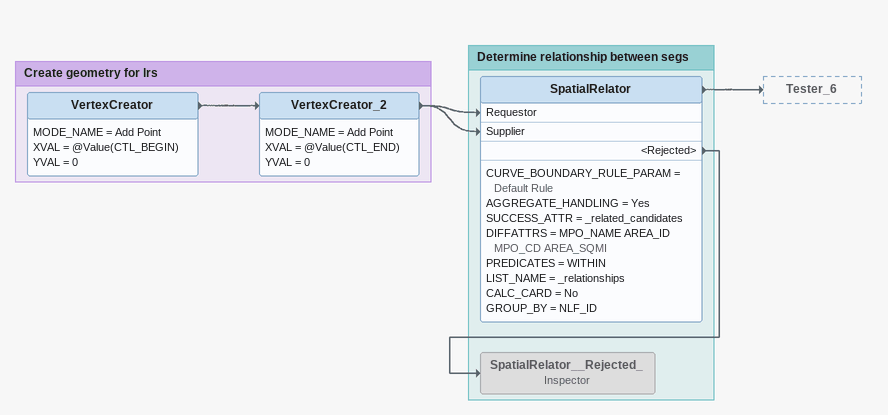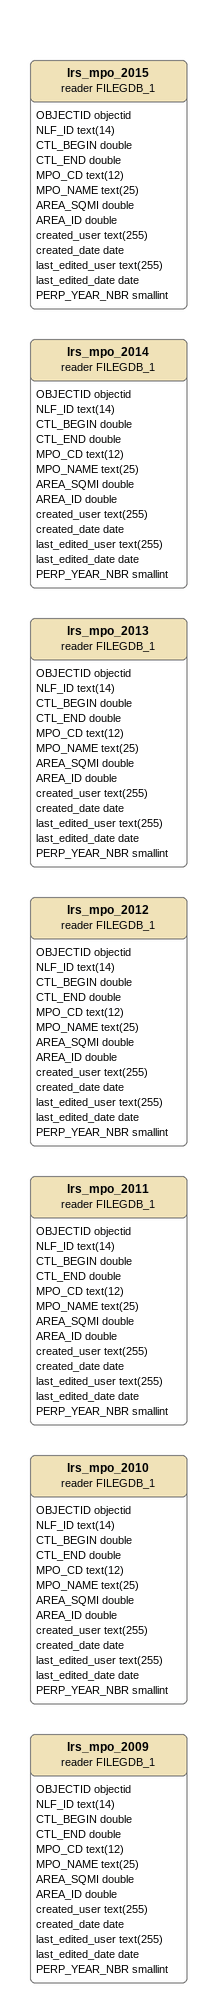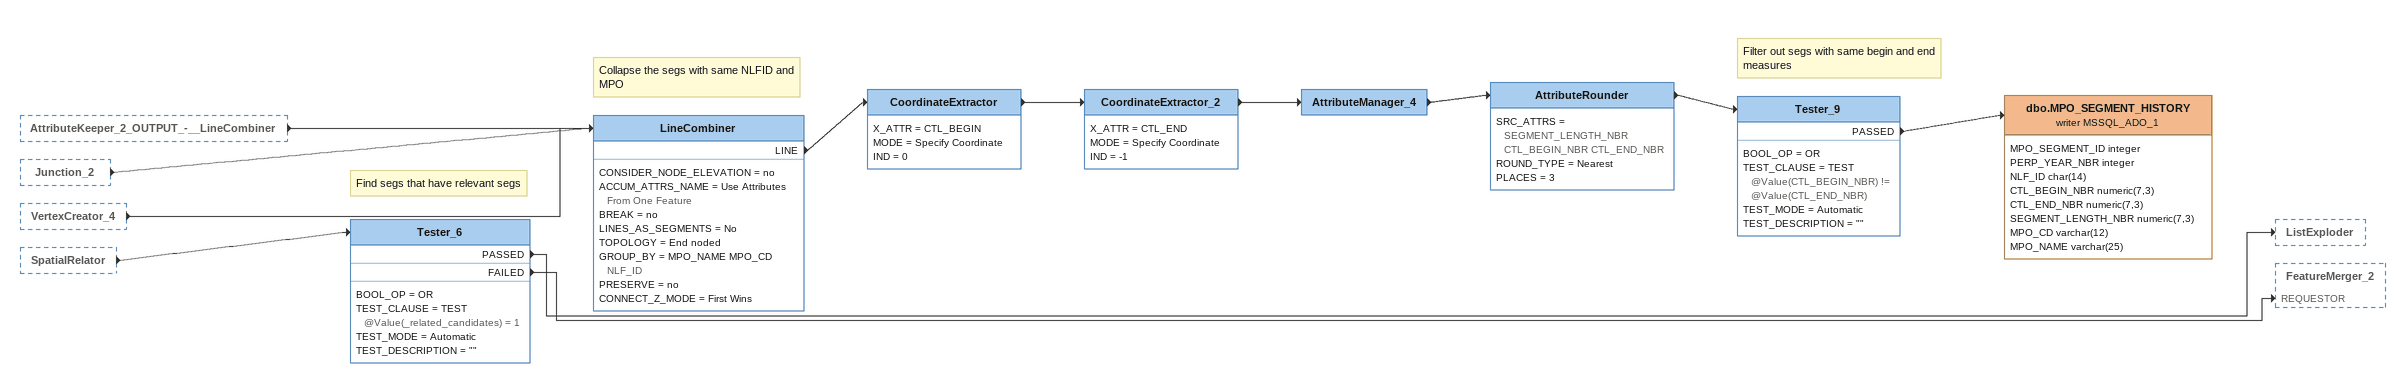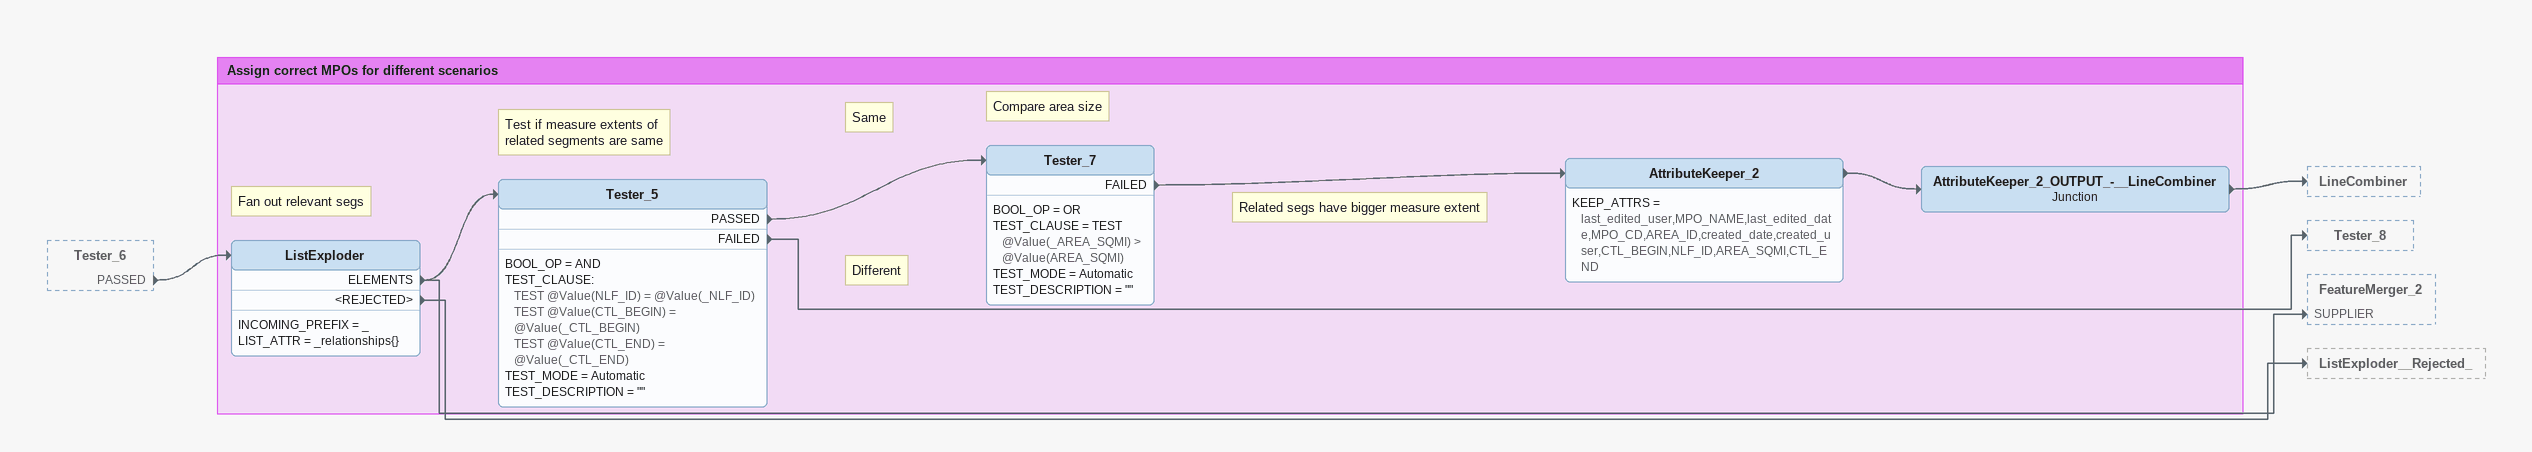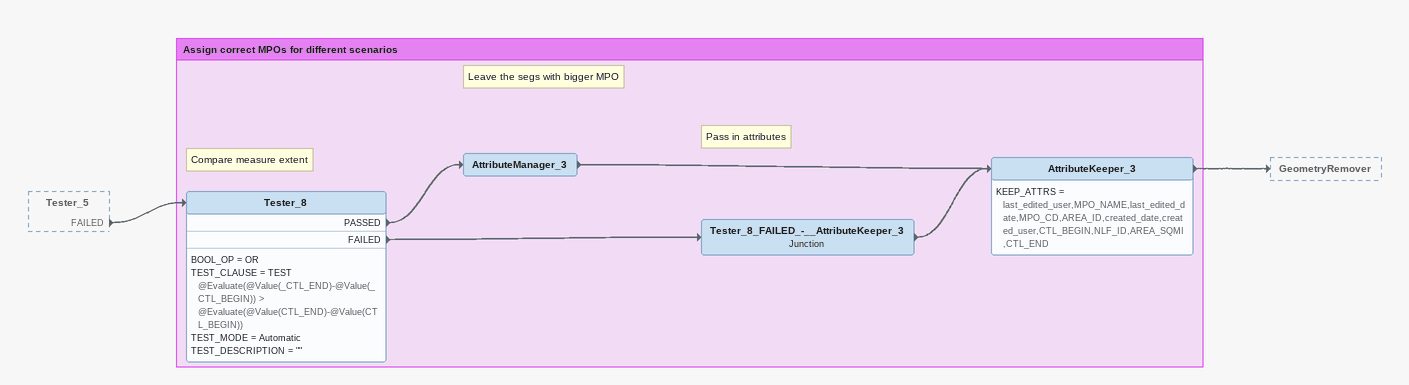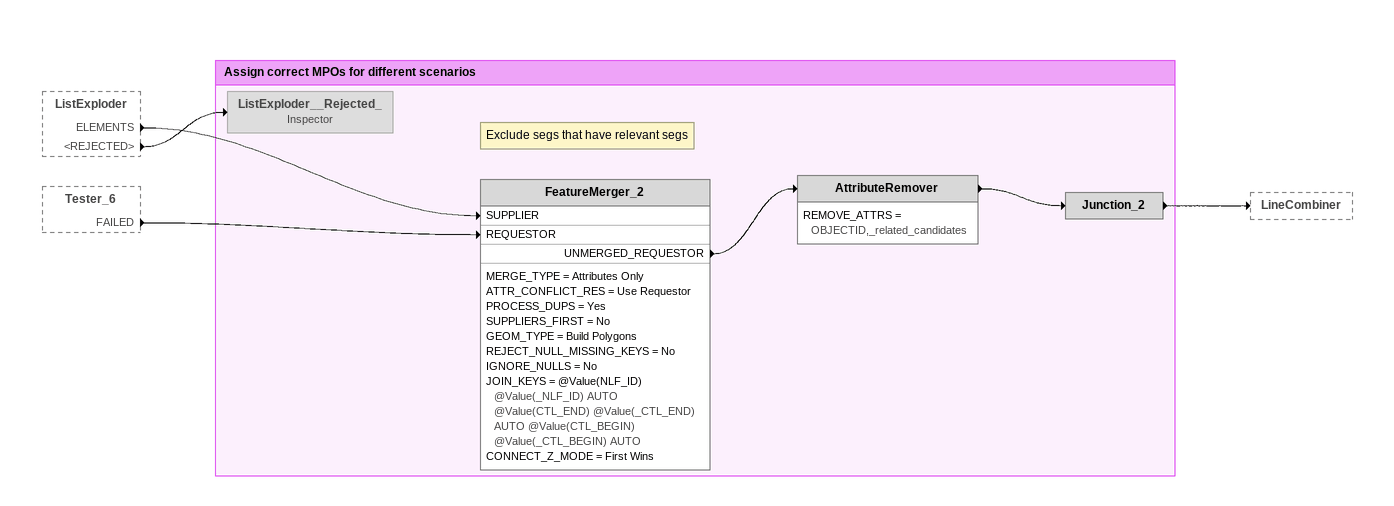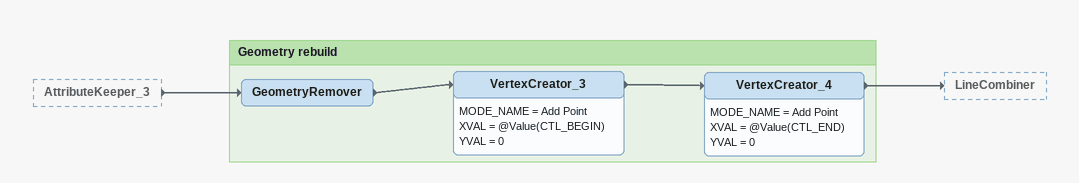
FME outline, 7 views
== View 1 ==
Bookmark: Create geometry for lrs
VertexCreator
    MODE_NAME = Add Point
    XVAL = @Value(CTL_BEGIN)
    YVAL = 0
    -> VertexCreator_2
VertexCreator_2
    MODE_NAME = Add Point
    XVAL = @Value(CTL_END)
    YVAL = 0
    -> SpatialRelator [Requestor]
    -> SpatialRelator [Supplier]

Bookmark: Determine relationship between segs
SpatialRelator
    CURVE_BOUNDARY_RULE_PARAM = Default Rule
    AGGREGATE_HANDLING = Yes
    SUCCESS_ATTR = _related_candidates
    DIFFATTRS = MPO_NAME AREA_ID MPO_CD AREA_SQMI
    PREDICATES = WITHIN
    LIST_NAME = _relationships
    CALC_CARD = No
    GROUP_BY = NLF_ID
    -> Tester_6
    <Rejected> -> SpatialRelator__Rejected_
SpatialRelator__Rejected_: Inspector [off]

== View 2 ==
lrs_mpo_2015 (reader FILEGDB_1)
    attributes: OBJECTID objectid, NLF_ID text(14), CTL_BEGIN double, CTL_END double, MPO_CD text(12), MPO_NAME text(25), AREA_SQMI double, AREA_ID double, created_user text(255), created_date date, last_edited_user text(255), last_edited_date date, PERP_YEAR_NBR smallint
lrs_mpo_2014 (reader FILEGDB_1)
    attributes: OBJECTID objectid, NLF_ID text(14), CTL_BEGIN double, CTL_END double, MPO_CD text(12), MPO_NAME text(25), AREA_SQMI double, AREA_ID double, created_user text(255), created_date date, last_edited_user text(255), last_edited_date date, PERP_YEAR_NBR smallint
lrs_mpo_2013 (reader FILEGDB_1)
    attributes: OBJECTID objectid, NLF_ID text(14), CTL_BEGIN double, CTL_END double, MPO_CD text(12), MPO_NAME text(25), AREA_SQMI double, AREA_ID double, created_user text(255), created_date date, last_edited_user text(255), last_edited_date date, PERP_YEAR_NBR smallint
lrs_mpo_2012 (reader FILEGDB_1)
    attributes: OBJECTID objectid, NLF_ID text(14), CTL_BEGIN double, CTL_END double, MPO_CD text(12), MPO_NAME text(25), AREA_SQMI double, AREA_ID double, created_user text(255), created_date date, last_edited_user text(255), last_edited_date date, PERP_YEAR_NBR smallint
lrs_mpo_2011 (reader FILEGDB_1)
    attributes: OBJECTID objectid, NLF_ID text(14), CTL_BEGIN double, CTL_END double, MPO_CD text(12), MPO_NAME text(25), AREA_SQMI double, AREA_ID double, created_user text(255), created_date date, last_edited_user text(255), last_edited_date date, PERP_YEAR_NBR smallint
lrs_mpo_2010 (reader FILEGDB_1)
    attributes: OBJECTID objectid, NLF_ID text(14), CTL_BEGIN double, CTL_END double, MPO_CD text(12), MPO_NAME text(25), AREA_SQMI double, AREA_ID double, created_user text(255), created_date date, last_edited_user text(255), last_edited_date date, PERP_YEAR_NBR smallint
lrs_mpo_2009 (reader FILEGDB_1)
    attributes: OBJECTID objectid, NLF_ID text(14), CTL_BEGIN double, CTL_END double, MPO_CD text(12), MPO_NAME text(25), AREA_SQMI double, AREA_ID double, created_user text(255), created_date date, last_edited_user text(255), last_edited_date date, PERP_YEAR_NBR smallint

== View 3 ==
AttributeKeeper_2_OUTPUT_-__LineCombiner [outside]
    -> LineCombiner
Junction_2 [outside]
    -> LineCombiner
VertexCreator_4 [outside]
    -> LineCombiner
SpatialRelator [outside]
    -> Tester_6
Note: Find segs that have relevant segs
Tester_6
    BOOL_OP = OR
    TEST_CLAUSE = TEST @Value(_related_candidates) = 1
    TEST_MODE = Automatic
    TEST_DESCRIPTION = ""
    PASSED -> ListExploder
    FAILED -> FeatureMerger_2 [REQUESTOR]
Note: Collapse the segs with same NLFID and MPO
LineCombiner
    CONSIDER_NODE_ELEVATION = no
    ACCUM_ATTRS_NAME = Use Attributes From One Feature
    BREAK = no
    LINES_AS_SEGMENTS = No
    TOPOLOGY = End noded
    GROUP_BY = MPO_NAME MPO_CD NLF_ID
    PRESERVE = no
    CONNECT_Z_MODE = First Wins
    LINE -> CoordinateExtractor
CoordinateExtractor
    X_ATTR = CTL_BEGIN
    MODE = Specify Coordinate
    IND = 0
    -> CoordinateExtractor_2
CoordinateExtractor_2
    X_ATTR = CTL_END
    MODE = Specify Coordinate
    IND = -1
    -> AttributeManager_4
AttributeManager_4
    -> AttributeRounder
AttributeRounder
    SRC_ATTRS = SEGMENT_LENGTH_NBR CTL_BEGIN_NBR CTL_END_NBR
    ROUND_TYPE = Nearest
    PLACES = 3
    -> Tester_9
Note: Filter out segs with same begin and end measures
Tester_9
    BOOL_OP = OR
    TEST_CLAUSE = TEST @Value(CTL_BEGIN_NBR) != @Value(CTL_END_NBR)
    TEST_MODE = Automatic
    TEST_DESCRIPTION = ""
    PASSED -> dbo.MPO_SEGMENT_HISTORY (writer MSSQL_ADO_1)
dbo.MPO_SEGMENT_HISTORY (writer MSSQL_ADO_1)
    attributes: MPO_SEGMENT_ID integer, PERP_YEAR_NBR integer, NLF_ID char(14), CTL_BEGIN_NBR numeric(7,3), CTL_END_NBR numeric(7,3), SEGMENT_LENGTH_NBR numeric(7,3), MPO_CD varchar(12), MPO_NAME varchar(25)

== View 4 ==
Tester_6 [outside]
    PASSED -> ListExploder

Bookmark: Assign correct MPOs for different scenarios
Note: Fan out relevant segs
ListExploder
    INCOMING_PREFIX = _
    LIST_ATTR = _relationships{}
    ELEMENTS -> Tester_5
    ELEMENTS -> FeatureMerger_2 [SUPPLIER]
    <REJECTED> -> ListExploder__Rejected_
Note: Test if measure extents of / related segments are same
Note: Different
Tester_5
    BOOL_OP = AND
    TEST_CLAUSE:
      TEST @Value(NLF_ID) = @Value(_NLF_ID)
      TEST @Value(CTL_BEGIN) = @Value(_CTL_BEGIN)
      TEST @Value(CTL_END) = @Value(_CTL_END)
    TEST_MODE = Automatic
    TEST_DESCRIPTION = ""
    PASSED -> Tester_7
    FAILED -> Tester_8
Note: Same
Note: Compare area size
Note: Related segs have bigger measure extent
Tester_7
    BOOL_OP = OR
    TEST_CLAUSE = TEST @Value(_AREA_SQMI) > @Value(AREA_SQMI)
    TEST_MODE = Automatic
    TEST_DESCRIPTION = ""
    FAILED -> AttributeKeeper_2
AttributeKeeper_2
    KEEP_ATTRS = last_edited_user,MPO_NAME,last_edited_date,MPO_CD,AREA_ID,created_date,created_user,CTL_BEGIN,NLF_ID,AREA_SQMI,CTL_END
    -> AttributeKeeper_2_OUTPUT_-__LineCombiner
AttributeKeeper_2_OUTPUT_-__LineCombiner: Junction
    -> LineCombiner

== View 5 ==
Tester_5 [outside]
    FAILED -> Tester_8

Bookmark: Assign correct MPOs for different scenarios
Note: Compare measure extent
Tester_8
    BOOL_OP = OR
    TEST_CLAUSE = TEST @Evaluate(@Value(_CTL_END)-@Value(_CTL_BEGIN)) > @Evaluate(@Value(CTL_END)-@Value(CTL_BEGIN))
    TEST_MODE = Automatic
    TEST_DESCRIPTION = ""
    PASSED -> AttributeManager_3
    FAILED -> Tester_8_FAILED_-__AttributeKeeper_3
Note: Leave the segs with bigger MPO
Note: Pass in attributes
AttributeManager_3
    -> AttributeKeeper_3
Tester_8_FAILED_-__AttributeKeeper_3: Junction
    -> AttributeKeeper_3
AttributeKeeper_3
    KEEP_ATTRS = last_edited_user,MPO_NAME,last_edited_date,MPO_CD,AREA_ID,created_date,created_user,CTL_BEGIN,NLF_ID,AREA_SQMI,CTL_END
    -> GeometryRemover

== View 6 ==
ListExploder [outside]
    ELEMENTS -> FeatureMerger_2 [SUPPLIER]
    <REJECTED> -> ListExploder__Rejected_
Tester_6 [outside]
    FAILED -> FeatureMerger_2 [REQUESTOR]

Bookmark: Assign correct MPOs for different scenarios
ListExploder__Rejected_: Inspector [off]
Note: Exclude segs that have relevant segs
FeatureMerger_2
    MERGE_TYPE = Attributes Only
    ATTR_CONFLICT_RES = Use Requestor
    PROCESS_DUPS = Yes
    SUPPLIERS_FIRST = No
    GEOM_TYPE = Build Polygons
    REJECT_NULL_MISSING_KEYS = No
    IGNORE_NULLS = No
    JOIN_KEYS = @Value(NLF_ID) @Value(_NLF_ID) AUTO @Value(CTL_END) @Value(_CTL_END) AUTO @Value(CTL_BEGIN) @Value(_CTL_BEGIN) AUTO
    CONNECT_Z_MODE = First Wins
    UNMERGED_REQUESTOR -> AttributeRemover
AttributeRemover
    REMOVE_ATTRS = OBJECTID,_related_candidates
    -> Junction_2
Junction_2
    -> LineCombiner

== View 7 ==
AttributeKeeper_3 [outside]
    -> GeometryRemover

Bookmark: Geometry rebuild
GeometryRemover
    -> VertexCreator_3
VertexCreator_3
    MODE_NAME = Add Point
    XVAL = @Value(CTL_BEGIN)
    YVAL = 0
    -> VertexCreator_4
VertexCreator_4
    MODE_NAME = Add Point
    XVAL = @Value(CTL_END)
    YVAL = 0
    -> LineCombiner
